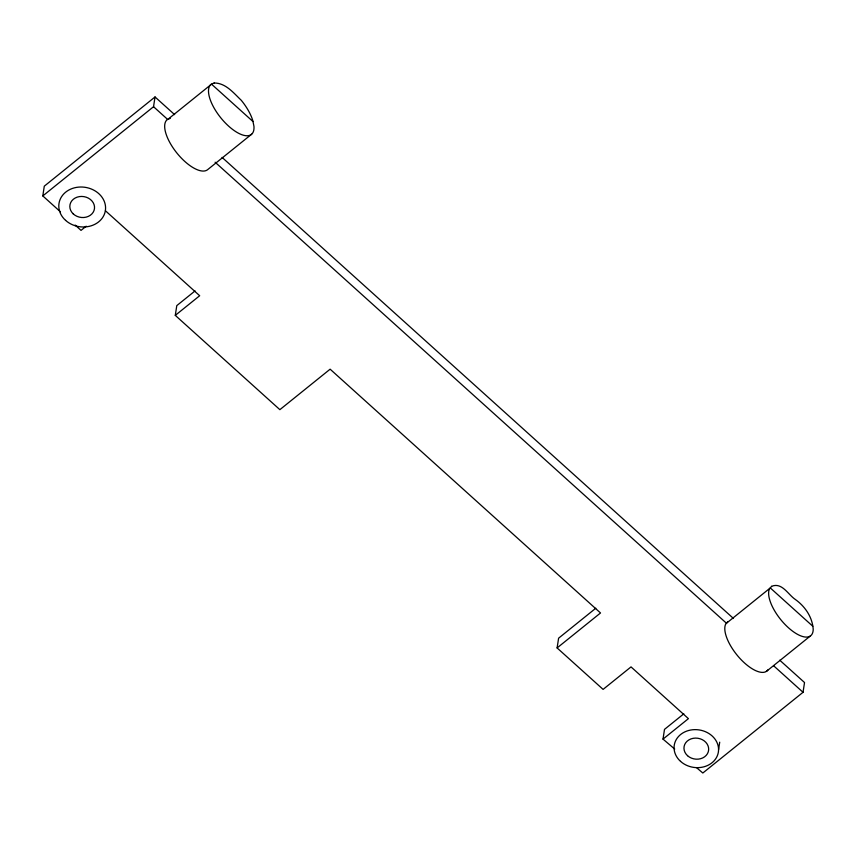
<?xml version="1.0" encoding="UTF-8"?>
<svg xmlns="http://www.w3.org/2000/svg" width="856" height="856" viewBox="0 0 856 856"><rect width="100%" height="100%" fill="white"/><g stroke="black" fill="none" stroke-linecap="round" stroke-linejoin="round"><path stroke-width="1.28" d="M60.444 211.817L42.8 195.917L44.287 186.169L155.032 96.963L174.624 114.629M42.8 195.917L153.545 106.711L155.032 96.963M674.71 749.064L663.015 739.113L688.427 718.644L631.022 666.899L603.095 689.39L557.106 647.938L600.516 612.971L330.127 369.182L279.869 409.66L175.287 315.372L176.785 305.624L195.072 290.901M557.106 647.938L558.604 638.191L595.808 608.22M663.015 739.113L664.502 729.376L683.816 713.818M718.569 749.653L719.714 742.163M696.741 767.821L702.83 773.011L803.035 692.29L804.533 682.542L779.752 660.201M727.75 621.649L725.546 624.377A31.522 13.193 51.1 0 0 740.461 658.992A31.522 13.193 51.1 0 0 768.046 669.734M86.199 226.209L81.031 230.382L75.146 225.075M251.675 134.189L207.848 169.488A32.175 13.471 51.1 0 1 177.406 153.673A32.175 13.471 51.1 0 1 167.006 119.797L170.291 118.299M175.287 315.372L199.673 295.727L105.406 210.737M766.42 671.372L810.247 636.072M252.98 121.531L211.539 84.166L167.701 119.476L153.545 106.711M812.793 626.25L770.293 587.933L726.466 623.243L215.113 162.212M222.068 157.397L733.474 618.481M773.824 665.947L803.035 692.29M771.588 586.339L769.373 589.067A31.522 13.193 51.1 0 0 788.087 627.437A31.522 13.193 51.1 0 0 813.2 629.107C812.291 616.983 805.047 606.423 795.352 599.478C787.98 594.567 782.052 581.994 771.588 586.339M214.128 82.989L210.833 84.487A32.175 13.471 51.1 0 0 226.872 124.495A32.175 13.471 51.1 0 0 253.954 126.335L252.777 120.514A32.175 13.471 51.1 0 0 241.274 100.302C233.613 93.026 225.706 82.914 214.128 82.989M680.531 761.359A22.32 18.928 8.7 0 0 717.788 754.532A22.32 18.928 8.7 0 0 690.632 730.04A22.32 18.928 8.7 0 0 680.531 761.359M687.55 755.709A12.401 10.507 8.7 0 0 708.244 751.91A12.401 10.507 8.7 0 0 693.157 738.321A12.401 10.507 8.7 0 0 687.55 755.709M65.591 220.367A23.465 19.902 8.7 0 0 104.764 213.176A23.465 19.902 8.7 0 0 76.205 187.443A23.465 19.902 8.7 0 0 65.591 220.367M73.199 213.85A12.401 10.507 8.7 0 0 94.021 210.523A12.401 10.507 8.7 0 0 79.341 196.613A12.401 10.507 8.7 0 0 73.199 213.85"/></g></svg>
